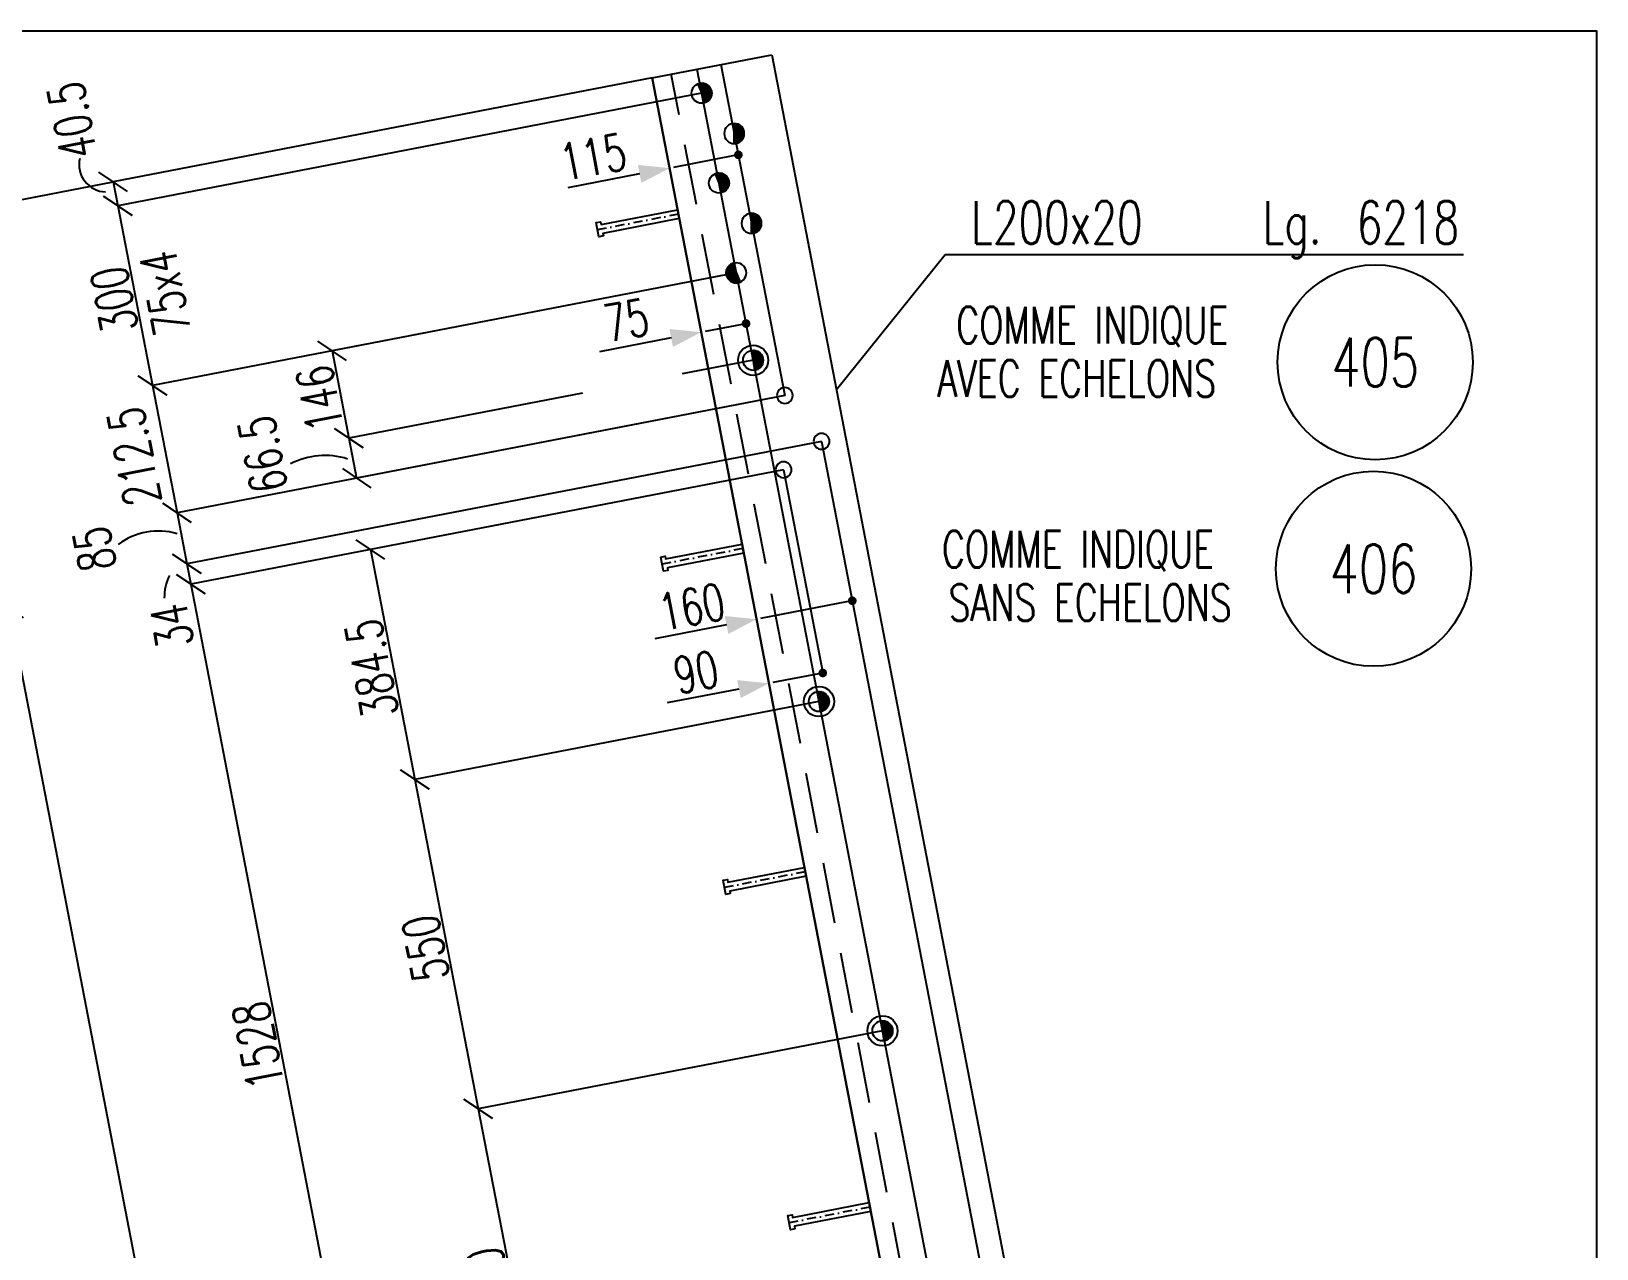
# Model space of a CAD drawing. Extents: x 533388 to 549608, y -33951 to -22449.
# Drawn here: x 547041 to 549608, y -24468 to -22471 of the extents above; entities that cross this region are included whole.
import ezdxf
from ezdxf.enums import TextEntityAlignment as Align

# ---------------------------------------------------------------- set-up
doc = ezdxf.new("R2010")
doc.units = 0
doc.header["$LTSCALE"] = 200
doc.header["$MEASUREMENT"] = 0
doc.linetypes.add('DASHDOT', pattern=[1, 0.5, -0.25, 0, -0.25])
doc.linetypes.add('DASHED', pattern=[0.75, 0.5, -0.25])
doc.layers.get('0').update_dxf_attribs({"linetype": 'CONTINUOUS'})
for name, color, linetype in [('ASSI', 6, 'CONTINUOUS'), ('BOLLINI_1', 7, 'CONTINUOUS'), ('Echelon', 1, 'CONTINUOUS'), ('FORI', 2, 'CONTINUOUS'), ('LINEA_ANG', 2, 'CONTINUOUS'), ('LS', 7, 'CONTINUOUS'), ('MZ', 6, 'DASHDOT'), ('QT_MAL', 7, 'CONTINUOUS'), ('QT_MPR', 7, 'CONTINUOUS'), ('QT_MSP', 7, 'CONTINUOUS'), ('TESTI_A_P', 7, 'CONTINUOUS'), ('TRAT-Y', 7, 'DASHED')]:
    doc.layers.add(name, color=color, linetype=linetype)
doc.styles.add('QUOTE', font='ROMANS8.SHX', dxfattribs={"width": 0.7})
doc.styles.add('RQL', font='ROMANS8.SHX', dxfattribs={"width": 0.7})
doc.styles.add('RS', font='ROMANS8.shx', dxfattribs={"width": 0.7})
doc.styles.get("Standard").update_dxf_attribs({"font": 'ROMANS8.SHX', "width": 0.7})
doc.dimstyles.new('FRECCE1', dxfattribs={"dimtxt": 60, "dimasz": 6.66, "dimexe": 0, "dimexo": 0, "dimgap": 1, "dimtad": 1, "dimzin": 0, "dimdsep": 46, "dimtxsty": 'RS', "dimblk1": 'QUOTP', "dimblk2": 'QUOTF', "dimsah": 1, "dimcen": 0, "dimclrd": 2, "dimclre": 2, "dimclrt": 7, "dimadec": 0, "dimazin": 0, "dimtfac": 1, "dimtix": 1, "dimtmove": 2, "dimatfit": 3, "dimldrblk": 'QUOTP', "dimfxl": 1, "dimtolj": 1, "dimtzin": 0, "dimarcsym": 0})
doc.dimstyles.new('TRATTO', dxfattribs={"dimscale": 0, "dimtxt": 60, "dimasz": 40, "dimexe": 0, "dimexo": 0, "dimgap": 5, "dimtad": 1, "dimrnd": 0.5, "dimdsep": 46, "dimtxsty": 'RS', "dimblk1": 'OBLIQUE', "dimblk2": 'OBLIQUE', "dimsah": 1, "dimcen": 0.09, "dimclrd": 2, "dimclre": 2, "dimclrt": 7, "dimadec": 0, "dimazin": 0, "dimtfac": 1, "dimtix": 1, "dimtmove": 2, "dimatfit": 3, "dimfxl": 1, "dimtolj": 1, "dimtzin": 0, "dimarcsym": 0})

# ---------------------------------------------------------------- blocks, each defined once
blk = doc.blocks.new('20')
at = {"color": 0}
for p, q in [((0, 0.98), (0.02, 1)), ((0, 0.94), (0.06, 1)), ((1, -0.01), (0, 0.99)), ((0, 0.89), (0.1, 0.99)), ((0, 0.85), (0.14, 0.99)), ((0, 0.8), (0.18, 0.98)), ((0, 0.76), (0.22, 0.98)), ((0, 0.71), (0.25, 0.97)), ((0, 0.67), (0.29, 0.96)), ((1, -0.05), (0, 0.95)), ((0, 0.62), (0.32, 0.95)), ((0, 0.58), (0.36, 0.93)), ((0, 0.53), (0.39, 0.92)), ((0, 0.49), (0.42, 0.91)), ((1, -0.09), (0, 0.9)), ((0, 0.44), (0.45, 0.89)), ((0, 0.4), (0.48, 0.88)), ((0.99, -0.13), (0, 0.86)), ((0, 0.35), (0.51, 0.86)), ((0, 0.31), (0.54, 0.84)), ((0, 0.26), (0.56, 0.83)), ((0.99, -0.17), (0, 0.81)), ((0, 0.22), (0.59, 0.81)), ((0, 0.17), (0.61, 0.79)), ((0.98, -0.21), (0, 0.77)), ((0, 0.13), (0.64, 0.77)), ((0, 0.08), (0.66, 0.75)), ((0, 0.04), (0.69, 0.73)), ((0.97, -0.25), (0, 0.72)), ((0, -0.01), (0.71, 0.7)), ((0.96, -0.28), (0, 0.68)), ((0, -0.05), (0.73, 0.68)), ((0, -0.1), (0.75, 0.66)), ((0.95, -0.32), (0, 0.63)), ((0, -0.14), (0.77, 0.63)), ((0, -0.19), (0.79, 0.61)), ((0.94, -0.35), (0, 0.59)), ((0, -0.23), (0.81, 0.58)), ((0, -0.28), (0.83, 0.56)), ((0.92, -0.38), (0, 0.54)), ((0, -0.32), (0.85, 0.53)), ((0.91, -0.41), (0, 0.5)), ((0, -0.36), (0.87, 0.5)), ((0, -0.41), (0.88, 0.47)), ((0.9, -0.44), (0, 0.45)), ((0, -0.45), (0.9, 0.44)), ((0.88, -0.47), (0, 0.41)), ((0, -0.5), (0.91, 0.41)), ((0, -0.54), (0.92, 0.38)), ((0.87, -0.5), (0, 0.36)), ((0, -0.59), (0.94, 0.35)), ((0.85, -0.53), (0, 0.32)), ((0, -0.63), (0.95, 0.31)), ((0, -0.68), (0.96, 0.28)), ((0.83, -0.56), (0, 0.27)), ((0, -0.72), (0.97, 0.25)), ((0.81, -0.58), (0, 0.23)), ((0, -0.77), (0.98, 0.21)), ((0.79, -0.61), (0, 0.18)), ((0, -0.81), (0.99, 0.17)), ((0.77, -0.63), (0, 0.14)), ((0, -0.86), (0.99, 0.13)), ((0.75, -0.66), (0, 0.09)), ((0, -0.9), (1, 0.09)), ((0.73, -0.68), (0, 0.05)), ((0, -0.95), (1, 0.05)), ((0.71, -0.7), (0, 0.01)), ((0, -0.99), (1, 0.01)), ((1, 0.04), (0.04, 1)), ((1, 0.09), (0.09, 1)), ((0.99, 0.14), (0.14, 0.99)), ((0.98, 0.19), (0.19, 0.98)), ((0.97, 0.25), (0.25, 0.97)), ((0.95, 0.31), (0.31, 0.95)), ((0.92, 0.38), (0.38, 0.92)), ((0.88, 0.47), (0.47, 0.88)), ((0.81, 0.59), (0.59, 0.81)), ((0.69, -0.73), (0, -0.04)), ((0.66, -0.75), (0, -0.08)), ((0.64, -0.77), (0, -0.13)), ((0.61, -0.79), (0, -0.17)), ((0.59, -0.81), (0, -0.22)), ((0.56, -0.83), (0, -0.26)), ((0.54, -0.84), (0, -0.31)), ((0.51, -0.86), (0, -0.35)), ((0.48, -0.88), (0, -0.4)), ((0.45, -0.89), (0, -0.44)), ((0.42, -0.91), (0, -0.49)), ((0.39, -0.92), (0, -0.53)), ((0.36, -0.93), (0, -0.58)), ((0.32, -0.95), (0, -0.62)), ((0.29, -0.96), (0, -0.67)), ((0.25, -0.97), (0, -0.71)), ((0.22, -0.98), (0, -0.76)), ((0.18, -0.98), (0, -0.8)), ((0.14, -0.99), (0, -0.85)), ((0.1, -0.99), (0, -0.89)), ((0.04, -1), (1, -0.04)), ((0.09, -1), (1, -0.09)), ((0.14, -0.99), (0.99, -0.14)), ((0.19, -0.98), (0.98, -0.19)), ((0.25, -0.97), (0.97, -0.25)), ((0.31, -0.95), (0.95, -0.31)), ((0.38, -0.92), (0.92, -0.38)), ((0.47, -0.88), (0.88, -0.47)), ((0.59, -0.81), (0.81, -0.59))]:
    blk.add_line(p, q, dxfattribs=at)
blk.add_line((0, 1), (0, -1))
blk.add_circle((0, 0), 1)
blk = doc.blocks.new('16')
blk.add_circle((0, 0), 1)
blk = doc.blocks.new('ASSE98')
blk.add_line((0, 0), (1, 0))
at = {"color": 7, "style": 'QUOTE', "width": 0.5, "flags": 1}
for tag, p in [('TI', (1.38308, 6.82731)), ('DI_S', (1.38308, 6.42178)), ('D_S', (1.38308, 6.02092)), ('E_S', (1.38308, 5.68065)), ('NFORI', (1.36454, 5.29792)), ('ALAR', (1.36349, 4.93246)), ('FAM', (1.3775, 4.54645)), ('ALA', (1.38308, 4.19257)), ('DISP2', (1.38308, 3.84971)), ('DISP1', (1.38308, 3.50686)), ('PINZAF', (1.38308, 3.164)), ('PINZAI', (1.38308, 2.82114)), ('TRP', (1.38308, 2.47829)), ('NP', (1.38308, 2.13543)), ('SV', (1.38308, 1.79257)), ('PESO', (1.38308, 1.44971)), ('QUA', (1.38308, 1.10686)), ('LUN', (1.38308, 0.764)), ('PROF', (1.38308, 0.42114)), ('POS', (1.38308, 0.07829))]:
    blk.add_attdef(tag, p, '', height=0.2, dxfattribs=at)
at = {"color": 7, "flags": 1}
for tag, p in [('LAV1', (3.07431, 6.82847)), ('LAV2', (3.07431, 6.49513)), ('LAV3', (3.07431, 6.1618)), ('LAV4', (3.07431, 5.82847)), ('LAV5', (3.07431, 5.49513)), ('LAV6', (3.07431, 5.1618)), ('LAV7', (3.07431, 4.82847)), ('LAV8', (3.07431, 4.49513)), ('LAV9', (3.07431, 4.1618)), ('LAV10', (3.07431, 3.82847))]:
    blk.add_attdef(tag, p, '', height=0.2, dxfattribs=at)
blk = doc.blocks.new('A$C6E393FD9')
at = {"layer": 'Echelon', "color": 3}
blk.add_lwpolyline([(2.5, 0), (0, 19.8), (168.6, 41.4), (167.9, 47.2), (177.8, 48.5), (181.8, 17.1), (171.9, 15.8), (171.2, 21.6), (2.5, 0)], close=True, dxfattribs=at)
at = {"layer": 'MZ', "ltscale": 0.2}
blk.add_line((1.3, 9.9), (179.8, 32.8), dxfattribs=at)
blk = doc.blocks.new('QUOTP')
at = {"layer": 'ASSI', "color": 2, "const_width": 1.07}
blk.add_lwpolyline([(-0.53, 0, 1), (0.53, 0, 1)], format="xyb", close=True, dxfattribs=at)
blk = doc.blocks.new('QUOTF')
at = {"layer": 'LS', "color": 2}
blk.add_line((7.5, 0), (25.5, 0), dxfattribs=at)
blk.add_solid([(7.5, 2.25), (0, 0), (7.5, -2.25)], dxfattribs=at)
blk = doc.blocks.new('*D39')
at = {"layer": 'QT_MAL', "color": 2, "lineweight": -2, "transparency": 16777216}
blk.add_line((548206.2, -22952.1), (548145.6, -22963.7), dxfattribs=at)
at = {"layer": 'QT_MAL', "color": 2, "lineweight": -2, "transparency": 16777216, "xscale": 6.66, "yscale": 6.66, "zscale": 6.66}
for name, p, rotation in [('QUOTP', (548212.7, -22950.8), 10.91543261023912), ('QUOTF', (548139, -22965), 190.9154326102391)]:
    blk.add_blockref(name, p, dxfattribs=dict(at, rotation=rotation))
at = {"layer": 'QT_MAL', "color": 7, "transparency": 16777216, "insert": (548016.5, -22945.1), "char_height": 60, "attachment_point": 5, "rotation": 10.9154, "style": 'RS'}
blk.add_mtext('\\A1;75', dxfattribs=at)
blk = doc.blocks.new('*D40')
at = {"layer": 'QT_MAL', "color": 2, "lineweight": -2, "transparency": 16777216}
blk.add_line((548193.5, -22675.4), (548093.7, -22694.6), dxfattribs=at)
at = {"layer": 'QT_MAL', "color": 2, "lineweight": -2, "transparency": 16777216, "xscale": 6.66, "yscale": 6.66, "zscale": 6.66}
for name, p, rotation in [('QUOTP', (548200.1, -22674.1), 10.91543261023912), ('QUOTF', (548087.2, -22695.9), 190.9154326102391)]:
    blk.add_blockref(name, p, dxfattribs=dict(at, rotation=rotation))
at = {"layer": 'QT_MAL', "color": 7, "transparency": 16777216, "insert": (547961.9, -22677.7), "char_height": 60, "attachment_point": 5, "rotation": 10.9154, "style": 'RS'}
blk.add_mtext('\\A1;115', dxfattribs=at)
blk = doc.blocks.new('_OBLIQUE')
at = {"color": 0, "linetype": 'ByBlock'}
blk.add_line((-0.5, -0.5), (0.5, 0.5), dxfattribs=at)
blk = doc.blocks.new('*D42')
at = {"layer": 'QT_MPR', "color": 2, "lineweight": -2, "transparency": 16777216}
for p, q in [((546818.2, -23453.6), (547004.2, -23417.7)), ((547004.2, -23417.7), (548183.5, -29532.5)), ((546931.5, -29773.9), (548183.5, -29532.5))]:
    blk.add_line(p, q, dxfattribs=at)
at = {"layer": 'QT_MPR', "color": 2, "lineweight": -2, "transparency": 16777216, "xscale": 40, "yscale": 40, "zscale": 40}
for p, rotation in [((547004.2, -23417.7), 100.9154326102515), ((548183.5, -29532.5), 280.9154326102516)]:
    blk.add_blockref('_OBLIQUE', p, dxfattribs=dict(at, rotation=rotation))
at = {"layer": 'QT_MPR', "color": 7, "transparency": 16777216, "insert": (547559.5, -26481.7), "char_height": 60, "attachment_point": 5, "rotation": 100.9154, "style": 'RS'}
blk.add_mtext('\\A1;6228', dxfattribs=at)
blk = doc.blocks.new('P20')
at = {"color": 0}
for p, q in [((0, 0.98), (0.02, 1)), ((0, 0.94), (0.06, 1)), ((1, -0.01), (0, 0.99)), ((0, 0.89), (0.1, 0.99)), ((0, 0.85), (0.14, 0.99)), ((0, 0.8), (0.18, 0.98)), ((0, 0.76), (0.22, 0.98)), ((0, 0.71), (0.25, 0.97)), ((0, 0.67), (0.29, 0.96)), ((1, -0.05), (0, 0.95)), ((0, 0.62), (0.32, 0.95)), ((0, 0.58), (0.36, 0.93)), ((0, 0.53), (0.39, 0.92)), ((0, 0.49), (0.42, 0.91)), ((1, -0.09), (0, 0.9)), ((0, 0.44), (0.45, 0.89)), ((0, 0.4), (0.48, 0.88)), ((0.99, -0.13), (0, 0.86)), ((0, 0.35), (0.51, 0.86)), ((0, 0.31), (0.54, 0.84)), ((0, 0.26), (0.56, 0.83)), ((0.99, -0.17), (0, 0.81)), ((0, 0.22), (0.59, 0.81)), ((0, 0.17), (0.61, 0.79)), ((0.98, -0.21), (0, 0.77)), ((0, 0.13), (0.64, 0.77)), ((0, 0.08), (0.66, 0.75)), ((0, 0.04), (0.69, 0.73)), ((0.97, -0.25), (0, 0.72)), ((0, -0.01), (0.71, 0.7)), ((0.96, -0.28), (0, 0.68)), ((0, -0.05), (0.73, 0.68)), ((0, -0.1), (0.75, 0.66)), ((0.95, -0.32), (0, 0.63)), ((0, -0.14), (0.77, 0.63)), ((0, -0.19), (0.79, 0.61)), ((0.94, -0.35), (0, 0.59)), ((0, -0.23), (0.81, 0.58)), ((0, -0.28), (0.83, 0.56)), ((0.92, -0.38), (0, 0.54)), ((0, -0.32), (0.85, 0.53)), ((0.91, -0.41), (0, 0.5)), ((0, -0.36), (0.87, 0.5)), ((0, -0.41), (0.88, 0.47)), ((0.9, -0.44), (0, 0.45)), ((0, -0.45), (0.9, 0.44)), ((0.88, -0.47), (0, 0.41)), ((0, -0.5), (0.91, 0.41)), ((0, -0.54), (0.92, 0.38)), ((0.87, -0.5), (0, 0.36)), ((0, -0.59), (0.94, 0.35)), ((0.85, -0.53), (0, 0.32)), ((0, -0.63), (0.95, 0.31)), ((0, -0.68), (0.96, 0.28)), ((0.83, -0.56), (0, 0.27)), ((0, -0.72), (0.97, 0.25)), ((0.81, -0.58), (0, 0.23)), ((0, -0.77), (0.98, 0.21)), ((0.79, -0.61), (0, 0.18)), ((0, -0.81), (0.99, 0.17)), ((0.77, -0.63), (0, 0.14)), ((0, -0.86), (0.99, 0.13)), ((0.75, -0.66), (0, 0.09)), ((0, -0.9), (1, 0.09)), ((0.73, -0.68), (0, 0.05)), ((0, -0.95), (1, 0.05)), ((0.71, -0.7), (0, 0.01)), ((0, -0.99), (1, 0.01)), ((1, 0.04), (0.04, 1)), ((1, 0.09), (0.09, 1)), ((0.99, 0.14), (0.14, 0.99)), ((0.98, 0.19), (0.19, 0.98)), ((0.97, 0.25), (0.25, 0.97)), ((0.95, 0.31), (0.31, 0.95)), ((0.92, 0.38), (0.38, 0.92)), ((0.88, 0.47), (0.47, 0.88)), ((0.81, 0.59), (0.59, 0.81)), ((0.69, -0.73), (0, -0.04)), ((0.66, -0.75), (0, -0.08)), ((0.64, -0.77), (0, -0.13)), ((0.61, -0.79), (0, -0.17)), ((0.59, -0.81), (0, -0.22)), ((0.56, -0.83), (0, -0.26)), ((0.54, -0.84), (0, -0.31)), ((0.51, -0.86), (0, -0.35)), ((0.48, -0.88), (0, -0.4)), ((0.45, -0.89), (0, -0.44)), ((0.42, -0.91), (0, -0.49)), ((0.39, -0.92), (0, -0.53)), ((0.36, -0.93), (0, -0.58)), ((0.32, -0.95), (0, -0.62)), ((0.29, -0.96), (0, -0.67)), ((0.25, -0.97), (0, -0.71)), ((0.22, -0.98), (0, -0.76)), ((0.18, -0.98), (0, -0.8)), ((0.14, -0.99), (0, -0.85)), ((0.1, -0.99), (0, -0.89)), ((0.04, -1), (1, -0.04)), ((0.09, -1), (1, -0.09)), ((0.14, -0.99), (0.99, -0.14)), ((0.19, -0.98), (0.98, -0.19)), ((0.25, -0.97), (0.97, -0.25)), ((0.31, -0.95), (0.95, -0.31)), ((0.38, -0.92), (0.92, -0.38)), ((0.47, -0.88), (0.88, -0.47)), ((0.59, -0.81), (0.81, -0.59))]:
    blk.add_line(p, q, dxfattribs=at)
for radius in [1.5, 1]:
    blk.add_circle((0, 0), radius)
blk = doc.blocks.new('*D78')
at = {"layer": 'QT_MPR', "color": 2, "lineweight": -2, "transparency": 16777216}
for p, q in [((548058.6, -22547.8), (547174.9, -22718.2)), ((548139.9, -22573.1), (547182.5, -22757.7)), ((547174.9, -22718.2), (547182.5, -22757.7))]:
    blk.add_line(p, q, dxfattribs=at)
at = {"layer": 'QT_MPR', "color": 2, "lineweight": -2, "transparency": 16777216, "xscale": 40, "yscale": 40, "zscale": 40}
for p, rotation in [((547174.9, -22718.2), 100.9154326102391), ((547182.5, -22757.7), 280.9154326102391)]:
    blk.add_blockref('_OBLIQUE', p, dxfattribs=dict(at, rotation=rotation))
at = {"layer": 'QT_MPR', "color": 7, "transparency": 16777216, "insert": (547107.3, -22617.6), "char_height": 60, "attachment_point": 5, "rotation": 100.9154, "style": 'RS'}
blk.add_mtext('\\A1;40.5', dxfattribs=at)
blk = doc.blocks.new('*D79')
at = {"layer": 'QT_MPR', "color": 2, "lineweight": -2, "transparency": 16777216}
for p, q in [((548139.9, -22573.1), (547182.5, -22757.7)), ((547182.5, -22757.7), (547239.3, -23052.3)), ((548196.7, -22867.7), (547239.3, -23052.3))]:
    blk.add_line(p, q, dxfattribs=at)
at = {"layer": 'QT_MPR', "color": 2, "lineweight": -2, "transparency": 16777216, "xscale": 40, "yscale": 40, "zscale": 40}
for p, rotation in [((547182.5, -22757.7), 100.9154326102391), ((547239.3, -23052.3), 280.9154326102391)]:
    blk.add_blockref('_OBLIQUE', p, dxfattribs=dict(at, rotation=rotation))
at = {"layer": 'QT_MPR', "color": 7, "transparency": 16777216, "insert": (547260, -22900.7), "char_height": 60, "attachment_point": 5, "rotation": 100.9154, "style": 'RS'}
blk.add_mtext('\\A1;75x4', dxfattribs=at)
blk = doc.blocks.new('*D80')
at = {"layer": 'QT_MPR', "color": 2, "lineweight": -2, "transparency": 16777216}
for p, q in [((548139.9, -22573.1), (547182.5, -22757.7)), ((547182.5, -22757.7), (547239.3, -23052.3)), ((548196.7, -22867.7), (547239.3, -23052.3))]:
    blk.add_line(p, q, dxfattribs=at)
at = {"layer": 'QT_MPR', "color": 2, "lineweight": -2, "transparency": 16777216, "xscale": 40, "yscale": 40, "zscale": 40}
for p, rotation in [((547182.5, -22757.7), 100.9154326102391), ((547239.3, -23052.3), 280.9154326102391)]:
    blk.add_blockref('_OBLIQUE', p, dxfattribs=dict(at, rotation=rotation))
at = {"layer": 'QT_MPR', "color": 7, "transparency": 16777216, "insert": (547176.5, -22911.6), "char_height": 60, "attachment_point": 5, "rotation": 100.9154, "style": 'RS'}
blk.add_mtext('\\A1;300', dxfattribs=at)
blk = doc.blocks.new('*D81')
at = {"layer": 'QT_MPR', "color": 2, "lineweight": -2, "transparency": 16777216}
for p, q in [((548196.7, -22867.7), (547239.3, -23052.3)), ((547239.3, -23052.3), (547279.6, -23261)), ((548276.2, -23068.8), (547279.6, -23261))]:
    blk.add_line(p, q, dxfattribs=at)
at = {"layer": 'QT_MPR', "color": 2, "lineweight": -2, "transparency": 16777216, "xscale": 40, "yscale": 40, "zscale": 40}
for p, rotation in [((547239.3, -23052.3), 100.9154326102391), ((547279.6, -23261), 280.9154326102391)]:
    blk.add_blockref('_OBLIQUE', p, dxfattribs=dict(at, rotation=rotation))
at = {"layer": 'QT_MPR', "color": 7, "transparency": 16777216, "insert": (547209, -23168.8), "char_height": 60, "attachment_point": 5, "rotation": 100.9154, "style": 'RS'}
blk.add_mtext('\\A1;212.5', dxfattribs=at)
blk = doc.blocks.new('*D82')
at = {"layer": 'QT_MPR', "color": 2, "lineweight": -2, "transparency": 16777216}
for p, q in [((548276.2, -23068.8), (547279.6, -23261)), ((548336.5, -23144.1), (547295.7, -23344.8)), ((547279.6, -23261), (547295.7, -23344.8))]:
    blk.add_line(p, q, dxfattribs=at)
at = {"layer": 'QT_MPR', "color": 2, "lineweight": -2, "transparency": 16777216, "xscale": 40, "yscale": 40, "zscale": 40}
for p, rotation in [((547279.6, -23261), 100.9154326102391), ((547295.7, -23344.8), 280.9154326102391)]:
    blk.add_blockref('_OBLIQUE', p, dxfattribs=dict(at, rotation=rotation))
at = {"layer": 'QT_MPR', "color": 7, "transparency": 16777216, "insert": (547144.2, -23320.4), "char_height": 60, "attachment_point": 5, "rotation": 100.9154, "style": 'RS'}
blk.add_mtext('\\A1;85', dxfattribs=at)
blk = doc.blocks.new('*D83')
at = {"layer": 'QT_MPR', "color": 2, "lineweight": -2, "transparency": 16777216}
for p, q in [((548336.5, -23144.1), (547295.7, -23344.8)), ((548274.2, -23190.6), (547302.1, -23378)), ((547295.7, -23344.8), (547302.1, -23378))]:
    blk.add_line(p, q, dxfattribs=at)
at = {"layer": 'QT_MPR', "color": 2, "lineweight": -2, "transparency": 16777216, "xscale": 40, "yscale": 40, "zscale": 40}
for p, rotation in [((547295.7, -23344.8), 100.9154326102391), ((547302.1, -23378), 280.9154326102391)]:
    blk.add_blockref('_OBLIQUE', p, dxfattribs=dict(at, rotation=rotation))
at = {"layer": 'QT_MPR', "color": 7, "transparency": 16777216, "insert": (547271.1, -23446.4), "char_height": 60, "attachment_point": 5, "rotation": 100.9154, "style": 'RS'}
blk.add_mtext('\\A1;34', dxfattribs=at)
blk = doc.blocks.new('*D84')
at = {"layer": 'QT_MPR', "color": 2, "lineweight": -2, "transparency": 16777216}
for p, q in [((548274.2, -23190.6), (547302.1, -23378)), ((547302.1, -23378), (547591.4, -24878.2)), ((548607.7, -24682.2), (547591.4, -24878.2))]:
    blk.add_line(p, q, dxfattribs=at)
at = {"layer": 'QT_MPR', "color": 2, "lineweight": -2, "transparency": 16777216, "xscale": 40, "yscale": 40, "zscale": 40}
for p, rotation in [((547302.1, -23378), 100.9154326102391), ((547591.4, -24878.2), 280.9154326102391)]:
    blk.add_blockref('_OBLIQUE', p, dxfattribs=dict(at, rotation=rotation))
at = {"layer": 'QT_MPR', "color": 7, "transparency": 16777216, "insert": (547412.4, -24134.8), "char_height": 60, "attachment_point": 5, "rotation": 100.9154, "style": 'RS'}
blk.add_mtext('\\A1;1528', dxfattribs=at)
blk = doc.blocks.new('*D95')
at = {"layer": 'QT_MSP', "color": 2, "lineweight": -2, "transparency": 16777216}
for p, q in [((548196.7, -22867.7), (547533.9, -22995.5)), ((547533.9, -22995.5), (547561.5, -23138.8)), ((547944.6, -23065), (547561.5, -23138.8))]:
    blk.add_line(p, q, dxfattribs=at)
at = {"layer": 'QT_MSP', "color": 2, "lineweight": -2, "transparency": 16777216, "xscale": 40, "yscale": 40, "zscale": 40}
for p, rotation in [((547533.9, -22995.5), 100.9154326102391), ((547561.5, -23138.8), 280.9154326102391)]:
    blk.add_blockref('_OBLIQUE', p, dxfattribs=dict(at, rotation=rotation))
at = {"layer": 'QT_MSP', "color": 7, "transparency": 16777216, "insert": (547513.3, -23073.8), "char_height": 60, "attachment_point": 5, "rotation": 100.9154, "style": 'RS'}
blk.add_mtext('\\A1;146', dxfattribs=at)
blk = doc.blocks.new('*D96')
at = {"layer": 'QT_MSP', "color": 2, "lineweight": -2, "transparency": 16777216}
for p, q in [((547944.6, -23065), (547561.5, -23138.8)), ((548276.2, -23068.8), (547574.1, -23204.2)), ((547561.5, -23138.8), (547574.1, -23204.2))]:
    blk.add_line(p, q, dxfattribs=at)
at = {"layer": 'QT_MSP', "color": 2, "lineweight": -2, "transparency": 16777216, "xscale": 40, "yscale": 40, "zscale": 40}
for p, rotation in [((547561.5, -23138.8), 100.9154326102391), ((547574.1, -23204.2), 280.9154326102391)]:
    blk.add_blockref('_OBLIQUE', p, dxfattribs=dict(at, rotation=rotation))
at = {"layer": 'QT_MSP', "color": 7, "transparency": 16777216, "insert": (547420, -23165.4), "char_height": 60, "attachment_point": 5, "rotation": 100.9154, "style": 'RS'}
blk.add_mtext('\\A1;66.5', dxfattribs=at)
blk = doc.blocks.new('*D97')
at = {"layer": 'QT_MSP', "color": 2, "lineweight": -2, "transparency": 16777216}
for p, q in [((548274.2, -23190.6), (547596.7, -23321.2)), ((547596.7, -23321.2), (547669.5, -23698.5)), ((548332.3, -23570.7), (547669.5, -23698.5))]:
    blk.add_line(p, q, dxfattribs=at)
at = {"layer": 'QT_MSP', "color": 2, "lineweight": -2, "transparency": 16777216, "xscale": 40, "yscale": 40, "zscale": 40}
for p, rotation in [((547596.7, -23321.2), 100.9154326102391), ((547669.5, -23698.5), 280.9154326102391)]:
    blk.add_blockref('_OBLIQUE', p, dxfattribs=dict(at, rotation=rotation))
at = {"layer": 'QT_MSP', "color": 7, "transparency": 16777216, "insert": (547598.7, -23516.5), "char_height": 60, "attachment_point": 5, "rotation": 100.9154, "style": 'RS'}
blk.add_mtext('\\A1;384.5', dxfattribs=at)
blk = doc.blocks.new('*D98')
at = {"layer": 'QT_MSP', "color": 2, "lineweight": -2, "transparency": 16777216}
for p, q in [((548332.3, -23570.7), (547669.5, -23698.5)), ((547669.5, -23698.5), (547773.6, -24238.6)), ((548436.4, -24110.8), (547773.6, -24238.6))]:
    blk.add_line(p, q, dxfattribs=at)
at = {"layer": 'QT_MSP', "color": 2, "lineweight": -2, "transparency": 16777216, "xscale": 40, "yscale": 40, "zscale": 40}
for p, rotation in [((547669.5, -23698.5), 100.9154326102391), ((547773.6, -24238.6), 280.9154326102391)]:
    blk.add_blockref('_OBLIQUE', p, dxfattribs=dict(at, rotation=rotation))
at = {"layer": 'QT_MSP', "color": 7, "transparency": 16777216, "insert": (547687.2, -23975.2), "char_height": 60, "attachment_point": 5, "rotation": 100.9154, "style": 'RS'}
blk.add_mtext('\\A1;550', dxfattribs=at)
blk = doc.blocks.new('*D99')
at = {"layer": 'QT_MSP', "color": 2, "lineweight": -2, "transparency": 16777216}
for p, q in [((548436.4, -24110.8), (547773.6, -24238.6)), ((547773.6, -24238.6), (547879.6, -24788.4)), ((548542.4, -24660.6), (547879.6, -24788.4))]:
    blk.add_line(p, q, dxfattribs=at)
at = {"layer": 'QT_MSP', "color": 2, "lineweight": -2, "transparency": 16777216, "xscale": 40, "yscale": 40, "zscale": 40}
for p, rotation in [((547773.6, -24238.6), 100.9154326102391), ((547879.6, -24788.4), 280.9154326102391)]:
    blk.add_blockref('_OBLIQUE', p, dxfattribs=dict(at, rotation=rotation))
at = {"layer": 'QT_MSP', "color": 7, "transparency": 16777216, "insert": (547792.3, -24520.1), "char_height": 60, "attachment_point": 5, "rotation": 100.9154, "style": 'RS'}
blk.add_mtext('\\A1;560', dxfattribs=at)
blk = doc.blocks.new('*D111')
at = {"layer": 'QT_MAL', "color": 2, "lineweight": -2, "transparency": 16777216}
for p, q in [((548332, -23525.1), (548256.7, -23539.6)), ((548338.5, -23523.9), (548338.5, -23523.9)), ((548250.1, -23540.9), (548250.1, -23540.9))]:
    blk.add_line(p, q, dxfattribs=at)
at = {"layer": 'QT_MAL', "color": 2, "lineweight": -2, "transparency": 16777216, "xscale": 6.66, "yscale": 6.66, "zscale": 6.66}
for name, p, rotation in [('QUOTF', (548250.1, -23540.9), 190.9154326102516), ('QUOTP', (548338.5, -23523.9), 10.91543261025167)]:
    blk.add_blockref(name, p, dxfattribs=dict(at, rotation=rotation))
at = {"layer": 'QT_MAL', "color": 7, "transparency": 16777216, "insert": (548130.6, -23522.6), "char_height": 60, "attachment_point": 5, "rotation": 10.9154, "style": 'RS'}
blk.add_mtext('\\A1;90', dxfattribs=at)
blk = doc.blocks.new('*D112')
at = {"layer": 'QT_MAL', "color": 2, "lineweight": -2, "transparency": 16777216}
blk.add_line((548380.4, -23406.6), (548236.4, -23434.4), dxfattribs=at)
at = {"layer": 'QT_MAL', "color": 2, "lineweight": -2, "transparency": 16777216, "xscale": 6.66, "yscale": 6.66, "zscale": 6.66}
for name, p, rotation in [('QUOTP', (548386.9, -23405.4), 10.91543261025214), ('QUOTF', (548229.8, -23435.7), 190.9154326102521)]:
    blk.add_blockref(name, p, dxfattribs=dict(at, rotation=rotation))
at = {"layer": 'QT_MAL', "color": 7, "transparency": 16777216, "insert": (548123.6, -23415.5), "char_height": 60, "attachment_point": 5, "rotation": 10.9154, "style": 'RS'}
blk.add_mtext('\\A1;160', dxfattribs=at)
blk = doc.blocks.new('xxx')
blk.add_circle((0, 0), 8)
at = {"color": 3, "style": 'RQL', "width": 0.7}
blk.add_attdef('POS', text='', height=4, dxfattribs=at).set_placement((0, 0), align=Align.MIDDLE)
at = {"color": 3, "style": 'RQL', "width": 0.7, "flags": 1}
blk.add_attdef('POS1', (-0.39, -5.42), '', height=2, dxfattribs=at)
at = {"style": 'RQL', "width": 0.7, "flags": 1}
blk.add_attdef('TIPO', (-0.39, -8.66), '', height=2, dxfattribs=at)

msp = doc.modelspace()

# ---------------------------------------------------------------- linework, layer by layer
at = {"layer": 'ASSI', "color": 6}
msp.add_line((548336.532, -23144.07), (548926.146, -26201.46), dxfattribs=at)
at = {"layer": 'LINEA_ANG'}
for p, q in [((548058.594, -22547.804), (548254.976, -22509.932)), ((548254.976, -22509.932), (549432.416, -28615.434)), ((549236.034, -28653.306), (548058.594, -22547.804))]:
    msp.add_line(p, q, dxfattribs=at)
at = {"layer": 'LS', "color": 6}
for p, q in [((548132.247, -22533.6), (548754.525, -25760.361)), ((548171.523, -22526.025), (548276.205, -23068.842)), ((548539.088, -22838.166), (548360.969, -23059.547)), ((549389.199, -22838.166), (548539.088, -22838.166)), ((548224.317, -23011.02), (548108.161, -23033.42)), ((548274.221, -23190.576), (548338.494, -23523.856))]:
    msp.add_line(p, q, dxfattribs=at)
at = {"layer": 'LS', "color": 2}
msp.add_line((546880.305, -22775.035), (547174.877, -22718.227), dxfattribs=at)
at = {"layer": 'LS', "color": 8}
msp.add_lwpolyline([(533387.578, -22471.483), (533387.578, -33951.483), (546107.578, -33951.483), (546107.578, -32351.483), (549607.578, -32351.483), (549607.578, -22471.483), (533387.578, -22471.483)], close=True, dxfattribs=at)
at = {"layer": 'LS', "const_width": 0.25}
msp.add_lwpolyline([(548058.219, -22547.804, 1), (548058.969, -22547.804, 1)], format="xyb", close=True, dxfattribs=at)
at = {"layer": 'LS', "color": 6}
for centre, radius, start, end in [((547163.852, -22690.048), 44.855, 167.288204, 268.181102), ((547521.937, -23290.285), 123.086, 72.357784, 117.111072), ((547249.364, -23402.481), 111.287, 74.09312, 126.42372), ((547341.712, -23400.381), 83.001, 154.0117, 180.639534)]:
    msp.add_arc(centre, radius, start, end, dxfattribs=at)
at = {"layer": 'TRAT-Y'}
msp.add_line((549267.455, -28647.246), (548090.015, -22541.744), dxfattribs=at)

# ---------------------------------------------------------------- block references
at = {"layer": 'ASSI'}
ref = msp.add_blockref('ASSE98', (548058.594, -22547.804), dxfattribs=dict(at, xscale=6217.999999999999, rotation=280.9154326102392))
ref.add_attrib('PROF', 'L200x20', (548581.763, -22820.002), dxfattribs={"layer": '0', "color": 2, "height": 70, "style": 'QUOTE', "width": 0.7})
ref.add_attrib('LUN', '6218', (549214.03, -22820.002), dxfattribs={"layer": '0', "color": 2, "height": 70, "style": 'QUOTE', "width": 0.7})
ref.add_attrib('SV', 'Lg.', (549059.896, -22820.002), dxfattribs={"layer": '0', "color": 2, "height": 70, "style": 'QUOTE', "width": 0.7})
at = {"layer": 'BOLLINI_1', "xscale": 19.9980000000018, "yscale": 19.9980000000018, "zscale": 19.9980000000018}
for p, values in [((549244.412, -23014.296), {'POS': '405'}), ((549241.615, -23352.974), {'POS': '406'})]:
    msp.add_blockref('xxx', p, dxfattribs=at).add_auto_attribs(values)
at = {"layer": 'FORI'}
for name, p, xscale, yscale, zscale, rotation in [('20', (548139.863, -22573.089), 16.5, 16.5, 16.5, 21.83086522049066), ('20', (548193.341, -22639.158), -16.5, 16.5, 16.5, 180.0000000000057), ('20', (548168.267, -22720.375), 16.5, 16.5, 16.5, 21.83086522049066), ('20', (548221.745, -22786.444), -16.5, 16.5, 16.5, 180.0000000000057), ('20', (548196.671, -22867.661), -16.5, 16.5, 16.5, 21.83086522049062), ('P20', (548224.317, -23011.02), 16.5, 16.5, 16.5, 7.543052222774039), ('16', (548276.205, -23068.842), -13, 13, 13, 21.87341759849064), ('16', (548336.532, -23144.07), -13, 13, 13, 21.83086522049062), ('16', (548274.221, -23190.576), -13, 13, 13, 21.7834107044906), ('P20', (548332.252, -23570.707), 16.5, 16.5, 16.5, 7.543052222774039), ('P20', (548436.4, -24110.756), 16.5, 16.5, 16.5, 7.543052222774039)]:
    msp.add_blockref(name, p, dxfattribs=dict(at, xscale=xscale, yscale=yscale, zscale=zscale, rotation=rotation))
at = {"layer": 'LS', "color": 6, "xscale": 0.75, "yscale": 0.75, "zscale": 0.75, "rotation": 183.6182233075684}
for p in [(548102.196, -22763.916), (548207.953, -23312.311), (548310.208, -23842.542), (548416.249, -24392.41)]:
    msp.add_blockref('A$C6E393FD9', p, dxfattribs=at)

# ---------------------------------------------------------------- texts
at = {"layer": 'TESTI_A_P', "style": 'RS', "width": 0.7}
for s, p in [('COMME INDIQUE', (548557.402, -22983.307)), ('AVEC ECHELONS', (548526.402, -23070.838)), ('COMME INDIQUE', (548533.955, -23350.939)), ('SANS ECHELONS', (548544.801, -23438.47))]:
    msp.add_text(s, height=60, dxfattribs=at).set_placement(p)

# ---------------------------------------------------------------- dimensions: what is measured, and where the dimension line sits
at = {"layer": 'QT_MAL'}
for base, p1, p2, angle, text, picture, middle in [((548087.154, -22695.899), (548200.083, -22674.12), (548087.154, -22695.899), 10.915433, '115', '*D40', (547961.888, -22677.747)), ((548139.05, -22964.999), (548212.703, -22950.795), (548139.05, -22964.999), 10.915433, '75', '*D39', (548016.49, -22945.129)), ((548229.816, -23435.659), (548386.922, -23405.361), (548229.816, -23435.659), 190.915433, '160', '*D112', (548123.621, -23415.521)), ((548250.112, -23540.901), (548338.494, -23523.856), (548250.112, -23540.901), 190.915433, '90', '*D111', (548130.616, -23522.585))]:
    dim = msp.add_linear_dim(base=base, p1=p1, p2=p2, angle=angle, text=text, dimstyle='FRECCE1', dxfattribs=at)
    dim.commit()
    dim.dimension.update_dxf_attribs({"geometry": picture, "text_midpoint": middle, "dimtype": 160})
at = {"layer": 'QT_MPR'}
for base, p1, p2, text, picture, middle in [((547182.493, -22757.717), (548058.594, -22547.804), (548139.863, -22573.089), '<>.5', '*D78', (547107.345, -22617.641)), ((547239.301, -23052.289), (548139.863, -22573.089), (548196.671, -22867.661), '300', '*D80', (547176.53, -22911.63)), ((547239.301, -23052.289), (548139.863, -22573.089), (548196.671, -22867.661), '75x4', '*D79', (547259.988, -22900.683)), ((547295.709, -23344.791), (548276.205, -23068.842), (548336.532, -23144.07), '85', '*D82', (547144.249, -23320.414)), ((547302.122, -23378.045), (548336.532, -23144.07), (548274.221, -23190.576), '34', '*D83', (547271.079, -23446.389)), ((547591.43, -24878.22), (548274.221, -23190.576), (548607.704, -24682.233), '1528', '*D84', (547412.409, -24134.76)), ((548183.47, -29532.473), (546818.21, -23453.569), (546931.528, -29773.909), '6228', '*D42', (547559.489, -26481.711))]:
    dim = msp.add_linear_dim(base=base, p1=p1, p2=p2, angle=100.915433, text=text, dimstyle='TRATTO', override={"dimscale": 1}, dxfattribs=at)
    dim.commit()
    dim.dimension.update_dxf_attribs({"geometry": picture, "text_midpoint": middle, "dimtype": 160})
dim = msp.add_linear_dim(base=(547279.559, -23261.045), p1=(548196.671, -22867.661), p2=(548276.205, -23068.842), angle=100.915433, dimstyle='TRATTO', override={"dimscale": 1}, dxfattribs=at)
dim.commit()
dim.dimension.update_dxf_attribs({"geometry": '*D81', "text_midpoint": (547209.008, -23168.764), "dimtype": 160})
at = {"layer": 'QT_MSP'}
for base, p1, p2, text, picture, middle in [((547561.52, -23138.84), (548196.671, -22867.661), (547944.586, -23064.966), '146', '*D95', (547513.33, -23073.788)), ((547669.455, -23698.527), (548274.221, -23190.576), (548332.252, -23570.707), '384.5', '*D97', (547598.708, -23516.509)), ((547773.603, -24238.576), (548332.252, -23570.707), (548436.4, -24110.756), '550', '*D98', (547687.162, -23975.179)), ((547879.644, -24788.445), (548436.4, -24110.756), (548542.442, -24660.625), '560', '*D99', (547792.257, -24520.138))]:
    dim = msp.add_linear_dim(base=base, p1=p1, p2=p2, angle=100.915433, text=text, dimstyle='TRATTO', override={"dimscale": 1}, dxfattribs=at)
    dim.commit()
    dim.dimension.update_dxf_attribs({"geometry": picture, "text_midpoint": middle, "dimtype": 160})
dim = msp.add_linear_dim(base=(547574.131, -23204.237), p1=(547944.586, -23064.966), p2=(548276.205, -23068.842), angle=100.915433, dimstyle='TRATTO', override={"dimscale": 1}, dxfattribs=at)
dim.commit()
dim.dimension.update_dxf_attribs({"geometry": '*D96', "text_midpoint": (547419.969, -23165.38), "dimtype": 160})

doc.saveas('drawing.dxf')
